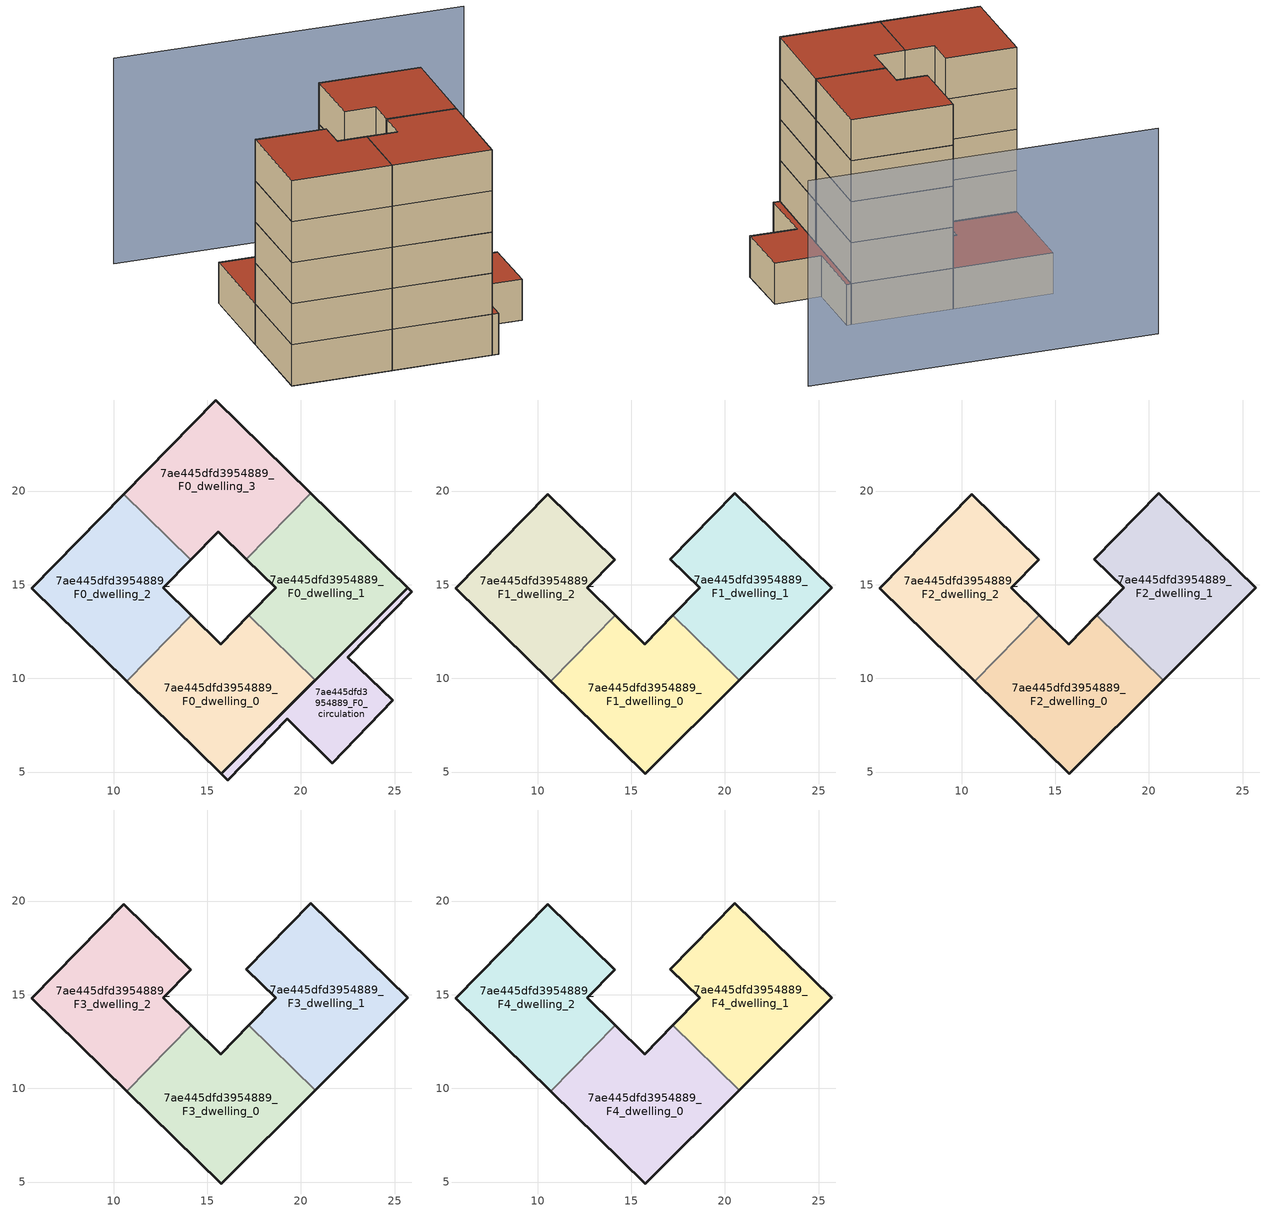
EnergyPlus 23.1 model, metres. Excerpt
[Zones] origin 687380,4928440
7ae445dfd3954889_F0_dwelling_0
 floor ground (EU_floor_Construction): 20.77,9.91 17.23,13.37 15.72,11.83 14.15,13.37 10.71,9.85 15.76,4.9 z0
 wall outside (EU_wall_Construction): 14.15,13.37 15.72,11.83 17.23,13.37 / 20.77,9.91 15.76,4.9 10.71,9.85 z0:3
 wall to 7ae445dfd3954889_F0_dwelling_2 (EU_wall_Construction): 10.71,9.85 14.15,13.37 z0:3
 wall to 7ae445dfd3954889_F0_dwelling_1 (EU_wall_Construction): 17.23,13.37 20.77,9.91 z0:3
7ae445dfd3954889_F0_dwelling_1
 floor ground (EU_floor_Construction): 20.77,9.91 25.7,14.84 20.54,19.89 17.09,16.37 18.67,14.83 17.23,13.37 z0
 wall outside (EU_wall_Construction): 17.23,13.37 18.67,14.83 17.09,16.37 / 20.54,19.89 25.7,14.84 20.77,9.91 z0:3
 wall to 7ae445dfd3954889_F0_dwelling_3 (EU_wall_Construction): 17.09,16.37 20.54,19.89 z0:3
7ae445dfd3954889_F0_dwelling_2
 floor ground (EU_floor_Construction): 10.71,9.85 14.15,13.37 12.66,14.83 14.13,16.33 10.54,19.84 5.63,14.83 z0
 wall outside (EU_wall_Construction): 10.71,9.85 5.63,14.83 10.54,19.84 / 14.13,16.33 12.66,14.83 14.15,13.37 z0:3
 wall to 7ae445dfd3954889_F0_dwelling_3 (EU_wall_Construction): 10.54,19.84 14.13,16.33 z0:3
7ae445dfd3954889_F0_dwelling_3
 floor ground (EU_floor_Construction): 17.09,16.37 20.54,19.89 15.46,24.86 10.54,19.84 14.13,16.33 15.6,17.83 z0
 wall outside (EU_wall_Construction): 17.09,16.37 15.6,17.83 14.13,16.33 / 10.54,19.84 15.46,24.86 20.54,19.89 z0:3
 roof outside (EU_roof_Construction): 20.54,19.89 17.09,16.37 15.6,17.83 14.13,16.33 10.54,19.84 15.46,24.86 z3
7ae445dfd3954889_F0_circulation
 floor ground (EU_floor_Construction): 21.67,5.47 24.9,8.83 22.52,11.12 25.93,14.61 25.7,14.84 15.76,4.9 16.1,4.58 19.29,7.83 z0
 wall outside (EU_wall_Construction): 25.7,14.84 25.93,14.61 22.52,11.12 24.9,8.83 21.67,5.47 19.29,7.83 16.1,4.58 15.76,4.9 25.7,14.84 z0:3
 roof outside (EU_roof_Construction): 25.93,14.61 22.52,11.12 24.9,8.83 21.67,5.47 19.29,7.83 16.1,4.58 15.76,4.9 25.7,14.84 z3
7ae445dfd3954889_F1_dwelling_0
 floor to 7ae445dfd3954889_F0_dwelling_0 (EU_floor_Construction): 20.77,9.91 17.23,13.37 15.72,11.83 14.15,13.37 10.71,9.85 15.76,4.9 z3
 wall outside (EU_wall_Construction): 14.15,13.37 15.72,11.83 17.23,13.37 / 20.77,9.91 15.76,4.9 10.71,9.85 z3:6
 wall to 7ae445dfd3954889_F1_dwelling_2 (EU_wall_Construction): 10.71,9.85 14.15,13.37 z3:6
 wall to 7ae445dfd3954889_F1_dwelling_1 (EU_wall_Construction): 17.23,13.37 20.77,9.91 z3:6
7ae445dfd3954889_F1_dwelling_1
 floor to 7ae445dfd3954889_F0_dwelling_1 (EU_floor_Construction): 20.77,9.91 25.7,14.84 20.54,19.89 17.09,16.37 18.67,14.83 17.23,13.37 z3
 wall outside (EU_wall_Construction): 17.23,13.37 18.67,14.83 17.09,16.37 20.54,19.89 25.7,14.84 20.77,9.91 z3:6
7ae445dfd3954889_F1_dwelling_2
 floor to 7ae445dfd3954889_F0_dwelling_2 (EU_floor_Construction): 10.71,9.85 14.15,13.37 12.66,14.83 14.13,16.33 10.54,19.84 5.63,14.83 z3
 wall outside (EU_wall_Construction): 10.71,9.85 5.63,14.83 10.54,19.84 14.13,16.33 12.66,14.83 14.15,13.37 z3:6
7ae445dfd3954889_F2_dwelling_0
 floor to 7ae445dfd3954889_F1_dwelling_0 (EU_floor_Construction): 20.77,9.91 17.23,13.37 15.72,11.83 14.15,13.37 10.71,9.85 15.76,4.9 z6
 wall outside (EU_wall_Construction): 14.15,13.37 15.72,11.83 17.23,13.37 / 20.77,9.91 15.76,4.9 10.71,9.85 z6:9
 wall to 7ae445dfd3954889_F2_dwelling_2 (EU_wall_Construction): 10.71,9.85 14.15,13.37 z6:9
 wall to 7ae445dfd3954889_F2_dwelling_1 (EU_wall_Construction): 17.23,13.37 20.77,9.91 z6:9
7ae445dfd3954889_F2_dwelling_1
 floor to 7ae445dfd3954889_F1_dwelling_1 (EU_floor_Construction): 20.77,9.91 25.7,14.84 20.54,19.89 17.09,16.37 18.67,14.83 17.23,13.37 z6
 wall outside (EU_wall_Construction): 17.23,13.37 18.67,14.83 17.09,16.37 20.54,19.89 25.7,14.84 20.77,9.91 z6:9
7ae445dfd3954889_F2_dwelling_2
 floor to 7ae445dfd3954889_F1_dwelling_2 (EU_floor_Construction): 10.71,9.85 14.15,13.37 12.66,14.83 14.13,16.33 10.54,19.84 5.63,14.83 z6
 wall outside (EU_wall_Construction): 10.71,9.85 5.63,14.83 10.54,19.84 14.13,16.33 12.66,14.83 14.15,13.37 z6:9
7ae445dfd3954889_F3_dwelling_0
 floor to 7ae445dfd3954889_F2_dwelling_0 (EU_floor_Construction): 20.77,9.91 17.23,13.37 15.72,11.83 14.15,13.37 10.71,9.85 15.76,4.9 z9
 wall outside (EU_wall_Construction): 14.15,13.37 15.72,11.83 17.23,13.37 / 20.77,9.91 15.76,4.9 10.71,9.85 z9:12
 wall to 7ae445dfd3954889_F3_dwelling_2 (EU_wall_Construction): 10.71,9.85 14.15,13.37 z9:12
 wall to 7ae445dfd3954889_F3_dwelling_1 (EU_wall_Construction): 17.23,13.37 20.77,9.91 z9:12
7ae445dfd3954889_F3_dwelling_1
 floor to 7ae445dfd3954889_F2_dwelling_1 (EU_floor_Construction): 20.77,9.91 25.7,14.84 20.54,19.89 17.09,16.37 18.67,14.83 17.23,13.37 z9
 wall outside (EU_wall_Construction): 17.23,13.37 18.67,14.83 17.09,16.37 20.54,19.89 25.7,14.84 20.77,9.91 z9:12
7ae445dfd3954889_F3_dwelling_2
 floor to 7ae445dfd3954889_F2_dwelling_2 (EU_floor_Construction): 10.71,9.85 14.15,13.37 12.66,14.83 14.13,16.33 10.54,19.84 5.63,14.83 z9
 wall outside (EU_wall_Construction): 10.71,9.85 5.63,14.83 10.54,19.84 14.13,16.33 12.66,14.83 14.15,13.37 z9:12
7ae445dfd3954889_F4_dwelling_0
 floor to 7ae445dfd3954889_F3_dwelling_0 (EU_floor_Construction): 20.77,9.91 17.23,13.37 15.72,11.83 14.15,13.37 10.71,9.85 15.76,4.9 z12
 wall outside (EU_wall_Construction): 14.15,13.37 15.72,11.83 17.23,13.37 / 20.77,9.91 15.76,4.9 10.71,9.85 z12:15
 wall to 7ae445dfd3954889_F4_dwelling_2 (EU_wall_Construction): 10.71,9.85 14.15,13.37 z12:15
 wall to 7ae445dfd3954889_F4_dwelling_1 (EU_wall_Construction): 17.23,13.37 20.77,9.91 z12:15
 roof outside (EU_roof_Construction): 20.77,9.91 15.76,4.9 10.71,9.85 14.15,13.37 15.72,11.83 17.23,13.37 z15
7ae445dfd3954889_F4_dwelling_1
 floor to 7ae445dfd3954889_F3_dwelling_1 (EU_floor_Construction): 20.77,9.91 25.7,14.84 20.54,19.89 17.09,16.37 18.67,14.83 17.23,13.37 z12
 wall outside (EU_wall_Construction): 17.23,13.37 18.67,14.83 17.09,16.37 20.54,19.89 25.7,14.84 20.77,9.91 z12:15
 roof outside (EU_roof_Construction): 25.7,14.84 20.77,9.91 17.23,13.37 18.67,14.83 17.09,16.37 20.54,19.89 z15
7ae445dfd3954889_F4_dwelling_2
 floor to 7ae445dfd3954889_F3_dwelling_2 (EU_floor_Construction): 10.71,9.85 14.15,13.37 12.66,14.83 14.13,16.33 10.54,19.84 5.63,14.83 z12
 wall outside (EU_wall_Construction): 10.71,9.85 5.63,14.83 10.54,19.84 14.13,16.33 12.66,14.83 14.15,13.37 z12:15
 roof outside (EU_roof_Construction): 14.13,16.33 12.66,14.83 14.15,13.37 10.71,9.85 5.63,14.83 10.54,19.84 z15
shading: 35.72,16.43 18.23,33.87 z0:15
[Building]
EU S2 Campaign: North Axis=0; Terrain=City; Solar Distribution=FullExterior
[Site:Location]
Bologna: Latitude=44.5; Longitude=11.25; Time Zone=1; Elevation=37
[SizingPeriod:WeatherFileDays]
AnnualSizingPeriod: Begin Month=1; Begin Day of Month=1; End Month=12; End Day of Month=31; Day of Week for Start Day=Monday; Use Weather File Daylight Saving Period=No; Use Weather File Rain and Snow Indicators=No
[MATERIAL]
EU_InternalMass_Material: Roughness=MediumRough; Thickness=0.1; Conductivity=1; Density=1800; Specific Heat=900; Thermal Absorptance=0.9; Solar Absorptance=0.7; Visible Absorptance=0.7
[MATERIAL:NOMASS] Roughness=MediumRough; Thermal Absorptance=0.9; Solar Absorptance=0.7; Visible Absorptance=0.7
Name | Thermal Resistance
EU_wall_NoMass | 0.905828
EU_roof_NoMass | 0.37593
EU_floor_NoMass | 0.67114
[CONSTRUCTION]
EU_wall_Construction: EU_wall_NoMass
EU_roof_Construction: EU_roof_NoMass
EU_floor_Construction: EU_floor_NoMass
EU_InternalMass_Construction: EU_InternalMass_Material
[ZONE] Type=1; Multiplier=1; Ceiling Height=autocalculate; Floor Area=autocalculate; Part of Total Floor Area=Yes
Name | Volume
7ae445dfd3954889_F0_dwelling_0; 7ae445dfd3954889_F1_dwelling_0; 7ae445dfd3954889_F2_dwelling_0; 7ae445dfd3954889_F3_dwelling_0; 7ae445dfd3954889_F4_dwelling_0 | 136.72
7ae445dfd3954889_F0_dwelling_1; 7ae445dfd3954889_F1_dwelling_1; 7ae445dfd3954889_F2_dwelling_1; 7ae445dfd3954889_F3_dwelling_1; 7ae445dfd3954889_F4_dwelling_1 | 136.719
7ae445dfd3954889_F0_dwelling_2; 7ae445dfd3954889_F1_dwelling_2; 7ae445dfd3954889_F2_dwelling_2; 7ae445dfd3954889_F3_dwelling_2; 7ae445dfd3954889_F4_dwelling_2 | 136.709
7ae445dfd3954889_F0_dwelling_3 | 136.703
7ae445dfd3954889_F0_circulation | 62.9495
[INTERNALMASS] Construction=EU_InternalMass_Construction
Name | Zone or ZoneList | Surface Area
7ae445dfd3954889_F0_dwelling_0_EU_InternalMass | 7ae445dfd3954889_F0_dwelling_0 | 45.5707
7ae445dfd3954889_F0_dwelling_1_EU_InternalMass | 7ae445dfd3954889_F0_dwelling_1 | 45.5707
7ae445dfd3954889_F0_dwelling_2_EU_InternalMass | 7ae445dfd3954889_F0_dwelling_2 | 45.5707
7ae445dfd3954889_F0_dwelling_3_EU_InternalMass | 7ae445dfd3954889_F0_dwelling_3 | 45.5707
7ae445dfd3954889_F1_dwelling_0_EU_InternalMass | 7ae445dfd3954889_F1_dwelling_0 | 162.969
7ae445dfd3954889_F1_dwelling_1_EU_InternalMass | 7ae445dfd3954889_F1_dwelling_1 | 37.5966
7ae445dfd3954889_F1_dwelling_2_EU_InternalMass | 7ae445dfd3954889_F1_dwelling_2 | 20.7298
7ae445dfd3954889_F2_dwelling_0_EU_InternalMass | 7ae445dfd3954889_F2_dwelling_0 | 162.969
7ae445dfd3954889_F2_dwelling_1_EU_InternalMass | 7ae445dfd3954889_F2_dwelling_1 | 37.5966
7ae445dfd3954889_F2_dwelling_2_EU_InternalMass | 7ae445dfd3954889_F2_dwelling_2 | 20.7298
7ae445dfd3954889_F3_dwelling_0_EU_InternalMass | 7ae445dfd3954889_F3_dwelling_0 | 162.969
7ae445dfd3954889_F3_dwelling_1_EU_InternalMass | 7ae445dfd3954889_F3_dwelling_1 | 37.5966
7ae445dfd3954889_F3_dwelling_2_EU_InternalMass | 7ae445dfd3954889_F3_dwelling_2 | 20.7298
7ae445dfd3954889_F4_dwelling_0_EU_InternalMass | 7ae445dfd3954889_F4_dwelling_0 | 162.969
7ae445dfd3954889_F4_dwelling_1_EU_InternalMass | 7ae445dfd3954889_F4_dwelling_1 | 37.5966
7ae445dfd3954889_F4_dwelling_2_EU_InternalMass | 7ae445dfd3954889_F4_dwelling_2 | 20.7298
[OTHEREQUIPMENT] Fuel Type=Electricity; Design Level Calculation Method=Watts/Area; Power per Zone Floor Area=1; Fraction Latent=0; Fraction Radiant=0; Fraction Lost=0; Carbon Dioxide Generation Rate=0; EndUse Subcategory=EU_Step8_InternalGains
Name | Zone or ZoneList or Space or SpaceList | Schedule
EU_Step8_InternalGain_7ae445dfd3954889_F0_dwelling_0_f000 | 7ae445dfd3954889_F0_dwelling_0 | EU_Step8_GainSchedule_7ae445dfd3954889_F0_dwelling_0_f000
EU_Step8_InternalGain_7ae445dfd3954889_F0_dwelling_1_f000 | 7ae445dfd3954889_F0_dwelling_1 | EU_Step8_GainSchedule_7ae445dfd3954889_F0_dwelling_1_f000
EU_Step8_InternalGain_7ae445dfd3954889_F0_dwelling_2_f000 | 7ae445dfd3954889_F0_dwelling_2 | EU_Step8_GainSchedule_7ae445dfd3954889_F0_dwelling_2_f000
EU_Step8_InternalGain_7ae445dfd3954889_F0_dwelling_3_f000 | 7ae445dfd3954889_F0_dwelling_3 | EU_Step8_GainSchedule_7ae445dfd3954889_F0_dwelling_3_f000
EU_Step8_InternalGain_7ae445dfd3954889_F1_dwelling_0_f000 | 7ae445dfd3954889_F1_dwelling_0 | EU_Step8_GainSchedule_7ae445dfd3954889_F1_dwelling_0_f000
EU_Step8_InternalGain_7ae445dfd3954889_F1_dwelling_1_f000 | 7ae445dfd3954889_F1_dwelling_1 | EU_Step8_GainSchedule_7ae445dfd3954889_F1_dwelling_1_f000
EU_Step8_InternalGain_7ae445dfd3954889_F1_dwelling_2_f000 | 7ae445dfd3954889_F1_dwelling_2 | EU_Step8_GainSchedule_7ae445dfd3954889_F1_dwelling_2_f000
EU_Step8_InternalGain_7ae445dfd3954889_F2_dwelling_0_f000 | 7ae445dfd3954889_F2_dwelling_0 | EU_Step8_GainSchedule_7ae445dfd3954889_F2_dwelling_0_f000
EU_Step8_InternalGain_7ae445dfd3954889_F2_dwelling_1_f000 | 7ae445dfd3954889_F2_dwelling_1 | EU_Step8_GainSchedule_7ae445dfd3954889_F2_dwelling_1_f000
EU_Step8_InternalGain_7ae445dfd3954889_F2_dwelling_2_f000 | 7ae445dfd3954889_F2_dwelling_2 | EU_Step8_GainSchedule_7ae445dfd3954889_F2_dwelling_2_f000
EU_Step8_InternalGain_7ae445dfd3954889_F3_dwelling_0_f000 | 7ae445dfd3954889_F3_dwelling_0 | EU_Step8_GainSchedule_7ae445dfd3954889_F3_dwelling_0_f000
EU_Step8_InternalGain_7ae445dfd3954889_F3_dwelling_1_f000 | 7ae445dfd3954889_F3_dwelling_1 | EU_Step8_GainSchedule_7ae445dfd3954889_F3_dwelling_1_f000
EU_Step8_InternalGain_7ae445dfd3954889_F3_dwelling_2_f000 | 7ae445dfd3954889_F3_dwelling_2 | EU_Step8_GainSchedule_7ae445dfd3954889_F3_dwelling_2_f000
EU_Step8_InternalGain_7ae445dfd3954889_F4_dwelling_0_f000 | 7ae445dfd3954889_F4_dwelling_0 | EU_Step8_GainSchedule_7ae445dfd3954889_F4_dwelling_0_f000
EU_Step8_InternalGain_7ae445dfd3954889_F4_dwelling_1_f000 | 7ae445dfd3954889_F4_dwelling_1 | EU_Step8_GainSchedule_7ae445dfd3954889_F4_dwelling_1_f000
EU_Step8_InternalGain_7ae445dfd3954889_F4_dwelling_2_f000 | 7ae445dfd3954889_F4_dwelling_2 | EU_Step8_GainSchedule_7ae445dfd3954889_F4_dwelling_2_f000
[ZONEINFILTRATION:DESIGNFLOWRATE]
EU_Circulation_Infiltration_7ae445dfd3954889_F0_circulation: Zone or ZoneList or Space or SpaceList=7ae445dfd3954889_F0_circulation; Schedule=EU_AlwaysOn; Design Flow Rate Calculation Method=Flow/Area; Flow Rate per Floor Area=0.0005; Constant Term Coefficient=1; Temperature Term Coefficient=0; Velocity Term Coefficient=0; Velocity Squared Term Coefficient=0
[ZONEVENTILATION:DESIGNFLOWRATE] Schedule=EU_AlwaysOn; Design Flow Rate Calculation Method=AirChanges/Hour; Air Changes per Hour=0.73129; Ventilation Type=Natural; Fan Pressure Rise=0; Fan Total Efficiency=1; Constant Term Coefficient=1; Temperature Term Coefficient=0; Velocity Term Coefficient=0; Velocity Squared Term Coefficient=0; Minimum Indoor Temperature=-100; Maximum Indoor Temperature=100; Delta Temperature=-100; Minimum Outdoor Temperature=-100; Maximum Outdoor Temperature=100; Maximum Wind Speed=40
Name | Zone or ZoneList or Space or SpaceList
EU_ConstantAir_7ae445dfd3954889_F0_dwelling_0 | 7ae445dfd3954889_F0_dwelling_0
EU_ConstantAir_7ae445dfd3954889_F0_dwelling_1 | 7ae445dfd3954889_F0_dwelling_1
EU_ConstantAir_7ae445dfd3954889_F0_dwelling_2 | 7ae445dfd3954889_F0_dwelling_2
EU_ConstantAir_7ae445dfd3954889_F0_dwelling_3 | 7ae445dfd3954889_F0_dwelling_3
EU_ConstantAir_7ae445dfd3954889_F1_dwelling_0 | 7ae445dfd3954889_F1_dwelling_0
EU_ConstantAir_7ae445dfd3954889_F1_dwelling_1 | 7ae445dfd3954889_F1_dwelling_1
EU_ConstantAir_7ae445dfd3954889_F1_dwelling_2 | 7ae445dfd3954889_F1_dwelling_2
EU_ConstantAir_7ae445dfd3954889_F2_dwelling_0 | 7ae445dfd3954889_F2_dwelling_0
EU_ConstantAir_7ae445dfd3954889_F2_dwelling_1 | 7ae445dfd3954889_F2_dwelling_1
EU_ConstantAir_7ae445dfd3954889_F2_dwelling_2 | 7ae445dfd3954889_F2_dwelling_2
EU_ConstantAir_7ae445dfd3954889_F3_dwelling_0 | 7ae445dfd3954889_F3_dwelling_0
EU_ConstantAir_7ae445dfd3954889_F3_dwelling_1 | 7ae445dfd3954889_F3_dwelling_1
EU_ConstantAir_7ae445dfd3954889_F3_dwelling_2 | 7ae445dfd3954889_F3_dwelling_2
EU_ConstantAir_7ae445dfd3954889_F4_dwelling_0 | 7ae445dfd3954889_F4_dwelling_0
EU_ConstantAir_7ae445dfd3954889_F4_dwelling_1 | 7ae445dfd3954889_F4_dwelling_1
EU_ConstantAir_7ae445dfd3954889_F4_dwelling_2 | 7ae445dfd3954889_F4_dwelling_2
[HVACTEMPLATE:THERMOSTAT] Constant Heating Setpoint=20; Constant Cooling Setpoint=50
EU_HeatOnly_7ae445dfd3954889_F0_dwelling_0; EU_HeatOnly_7ae445dfd3954889_F0_dwelling_1; EU_HeatOnly_7ae445dfd3954889_F0_dwelling_2; EU_HeatOnly_7ae445dfd3954889_F0_dwelling_3; EU_HeatOnly_7ae445dfd3954889_F1_dwelling_0; EU_HeatOnly_7ae445dfd3954889_F1_dwelling_1; EU_HeatOnly_7ae445dfd3954889_F1_dwelling_2; EU_HeatOnly_7ae445dfd3954889_F2_dwelling_0; EU_HeatOnly_7ae445dfd3954889_F2_dwelling_1; EU_HeatOnly_7ae445dfd3954889_F2_dwelling_2; EU_HeatOnly_7ae445dfd3954889_F3_dwelling_0; EU_HeatOnly_7ae445dfd3954889_F3_dwelling_1; EU_HeatOnly_7ae445dfd3954889_F3_dwelling_2; EU_HeatOnly_7ae445dfd3954889_F4_dwelling_0; EU_HeatOnly_7ae445dfd3954889_F4_dwelling_1; EU_HeatOnly_7ae445dfd3954889_F4_dwelling_2
[HVACTEMPLATE:ZONE:IDEALLOADSAIRSYSTEM] System Availability Schedule=EU_AlwaysOn; Maximum Heating Supply Air Temperature=50; Minimum Cooling Supply Air Temperature=13; Maximum Heating Supply Air Humidity Ratio=0.0156; Minimum Cooling Supply Air Humidity Ratio=0.0077; Heating Limit=NoLimit; Cooling Limit=NoLimit; Heating Availability Schedule=EU_AlwaysOn; Cooling Availability Schedule=EU_CoolingOff; Dehumidification Control Type=ConstantSensibleHeatRatio; Cooling Sensible Heat Ratio=0.7; Dehumidification Setpoint=60; Humidification Control Type=None; Humidification Setpoint=30; Outdoor Air Method=None; Outdoor Air Flow Rate per Person=0.00944; Outdoor Air Flow Rate per Zone Floor Area=0; Outdoor Air Flow Rate per Zone=0; Demand Controlled Ventilation Type=None; Outdoor Air Economizer Type=NoEconomizer; Heat Recovery Type=None; Sensible Heat Recovery Effectiveness=0.7; Latent Heat Recovery Effectiveness=0.65
Name | Template Thermostat
7ae445dfd3954889_F0_dwelling_0 | EU_HeatOnly_7ae445dfd3954889_F0_dwelling_0
7ae445dfd3954889_F0_dwelling_1 | EU_HeatOnly_7ae445dfd3954889_F0_dwelling_1
7ae445dfd3954889_F0_dwelling_2 | EU_HeatOnly_7ae445dfd3954889_F0_dwelling_2
7ae445dfd3954889_F0_dwelling_3 | EU_HeatOnly_7ae445dfd3954889_F0_dwelling_3
7ae445dfd3954889_F1_dwelling_0 | EU_HeatOnly_7ae445dfd3954889_F1_dwelling_0
7ae445dfd3954889_F1_dwelling_1 | EU_HeatOnly_7ae445dfd3954889_F1_dwelling_1
7ae445dfd3954889_F1_dwelling_2 | EU_HeatOnly_7ae445dfd3954889_F1_dwelling_2
7ae445dfd3954889_F2_dwelling_0 | EU_HeatOnly_7ae445dfd3954889_F2_dwelling_0
7ae445dfd3954889_F2_dwelling_1 | EU_HeatOnly_7ae445dfd3954889_F2_dwelling_1
7ae445dfd3954889_F2_dwelling_2 | EU_HeatOnly_7ae445dfd3954889_F2_dwelling_2
7ae445dfd3954889_F3_dwelling_0 | EU_HeatOnly_7ae445dfd3954889_F3_dwelling_0
7ae445dfd3954889_F3_dwelling_1 | EU_HeatOnly_7ae445dfd3954889_F3_dwelling_1
7ae445dfd3954889_F3_dwelling_2 | EU_HeatOnly_7ae445dfd3954889_F3_dwelling_2
7ae445dfd3954889_F4_dwelling_0 | EU_HeatOnly_7ae445dfd3954889_F4_dwelling_0
7ae445dfd3954889_F4_dwelling_1 | EU_HeatOnly_7ae445dfd3954889_F4_dwelling_1
7ae445dfd3954889_F4_dwelling_2 | EU_HeatOnly_7ae445dfd3954889_F4_dwelling_2
[SIZING:ZONE] Zone Cooling Design Supply Air Temperature Input Method=SupplyAirTemperature; Zone Cooling Design Supply Air Temperature=13; Zone Heating Design Supply Air Temperature Input Method=SupplyAirTemperature; Zone Heating Design Supply Air Temperature=50; Zone Cooling Design Supply Air Humidity Ratio=0.008; Zone Heating Design Supply Air Humidity Ratio=0.008; Cooling Design Air Flow Method=DesignDay; Cooling Design Air Flow Rate=0; Cooling Minimum Air Flow per Zone Floor Area=0.000762; Cooling Minimum Air Flow=0; Cooling Minimum Air Flow Fraction=0.2; Heating Design Air Flow Method=DesignDay; Heating Design Air Flow Rate=0; Heating Maximum Air Flow per Zone Floor Area=0.002032; Heating Maximum Air Flow=0.141576; Heating Maximum Air Flow Fraction=0.3; Account for Dedicated Outdoor Air System=No; Dedicated Outdoor Air System Control Strategy=NeutralSupplyAir; Dedicated Outdoor Air Low Setpoint Temperature for Design=autosize; Dedicated Outdoor Air High Setpoint Temperature for Design=autosize; Zone Load Sizing Method=Sensible Load Only No Latent Load; Zone Latent Cooling Design Supply Air Humidity Ratio Input Method=HumidityRatioDifference; Zone Cooling Design Supply Air Humidity Ratio Difference=0.005; Zone Latent Heating Design Supply Air Humidity Ratio Input Method=HumidityRatioDifference; Zone Humidification Design Supply Air Humidity Ratio Difference=0.005
7ae445dfd3954889_F0_dwelling_0; 7ae445dfd3954889_F0_dwelling_1; 7ae445dfd3954889_F0_dwelling_2; 7ae445dfd3954889_F0_dwelling_3; 7ae445dfd3954889_F1_dwelling_0; 7ae445dfd3954889_F1_dwelling_1; 7ae445dfd3954889_F1_dwelling_2; 7ae445dfd3954889_F2_dwelling_0; 7ae445dfd3954889_F2_dwelling_1; 7ae445dfd3954889_F2_dwelling_2; 7ae445dfd3954889_F3_dwelling_0; 7ae445dfd3954889_F3_dwelling_1; 7ae445dfd3954889_F3_dwelling_2; 7ae445dfd3954889_F4_dwelling_0; 7ae445dfd3954889_F4_dwelling_1; 7ae445dfd3954889_F4_dwelling_2
[SCHEDULE:CONSTANT]
Name | Hourly Value
EU_AlwaysOn | 1
EU_CoolingOff | 0
[SCHEDULE:FILE] Column Number=1; Rows to Skip at Top=0; Number of Hours of Data=8760; Column Separator=Comma; Interpolate to Timestep=No; Minutes per Item=60; Adjust Schedule for Daylight Savings=Yes
Name | File
EU_Step8_GainSchedule_7ae445dfd3954889_F0_dwelling_0_f000 | ../../schedules/7ae445dfd3954889/7ae445dfd3954889_F0_dwelling_0_f000_gain.csv
EU_Step8_GainSchedule_7ae445dfd3954889_F0_dwelling_1_f000 | ../../schedules/7ae445dfd3954889/7ae445dfd3954889_F0_dwelling_1_f000_gain.csv
EU_Step8_GainSchedule_7ae445dfd3954889_F0_dwelling_2_f000 | ../../schedules/7ae445dfd3954889/7ae445dfd3954889_F0_dwelling_2_f000_gain.csv
EU_Step8_GainSchedule_7ae445dfd3954889_F0_dwelling_3_f000 | ../../schedules/7ae445dfd3954889/7ae445dfd3954889_F0_dwelling_3_f000_gain.csv
EU_Step8_GainSchedule_7ae445dfd3954889_F1_dwelling_0_f000 | ../../schedules/7ae445dfd3954889/7ae445dfd3954889_F1_dwelling_0_f000_gain.csv
EU_Step8_GainSchedule_7ae445dfd3954889_F1_dwelling_1_f000 | ../../schedules/7ae445dfd3954889/7ae445dfd3954889_F1_dwelling_1_f000_gain.csv
EU_Step8_GainSchedule_7ae445dfd3954889_F1_dwelling_2_f000 | ../../schedules/7ae445dfd3954889/7ae445dfd3954889_F1_dwelling_2_f000_gain.csv
EU_Step8_GainSchedule_7ae445dfd3954889_F2_dwelling_0_f000 | ../../schedules/7ae445dfd3954889/7ae445dfd3954889_F2_dwelling_0_f000_gain.csv
EU_Step8_GainSchedule_7ae445dfd3954889_F2_dwelling_1_f000 | ../../schedules/7ae445dfd3954889/7ae445dfd3954889_F2_dwelling_1_f000_gain.csv
EU_Step8_GainSchedule_7ae445dfd3954889_F2_dwelling_2_f000 | ../../schedules/7ae445dfd3954889/7ae445dfd3954889_F2_dwelling_2_f000_gain.csv
EU_Step8_GainSchedule_7ae445dfd3954889_F3_dwelling_0_f000 | ../../schedules/7ae445dfd3954889/7ae445dfd3954889_F3_dwelling_0_f000_gain.csv
EU_Step8_GainSchedule_7ae445dfd3954889_F3_dwelling_1_f000 | ../../schedules/7ae445dfd3954889/7ae445dfd3954889_F3_dwelling_1_f000_gain.csv
EU_Step8_GainSchedule_7ae445dfd3954889_F3_dwelling_2_f000 | ../../schedules/7ae445dfd3954889/7ae445dfd3954889_F3_dwelling_2_f000_gain.csv
EU_Step8_GainSchedule_7ae445dfd3954889_F4_dwelling_0_f000 | ../../schedules/7ae445dfd3954889/7ae445dfd3954889_F4_dwelling_0_f000_gain.csv
EU_Step8_GainSchedule_7ae445dfd3954889_F4_dwelling_1_f000 | ../../schedules/7ae445dfd3954889/7ae445dfd3954889_F4_dwelling_1_f000_gain.csv
EU_Step8_GainSchedule_7ae445dfd3954889_F4_dwelling_2_f000 | ../../schedules/7ae445dfd3954889/7ae445dfd3954889_F4_dwelling_2_f000_gain.csv
